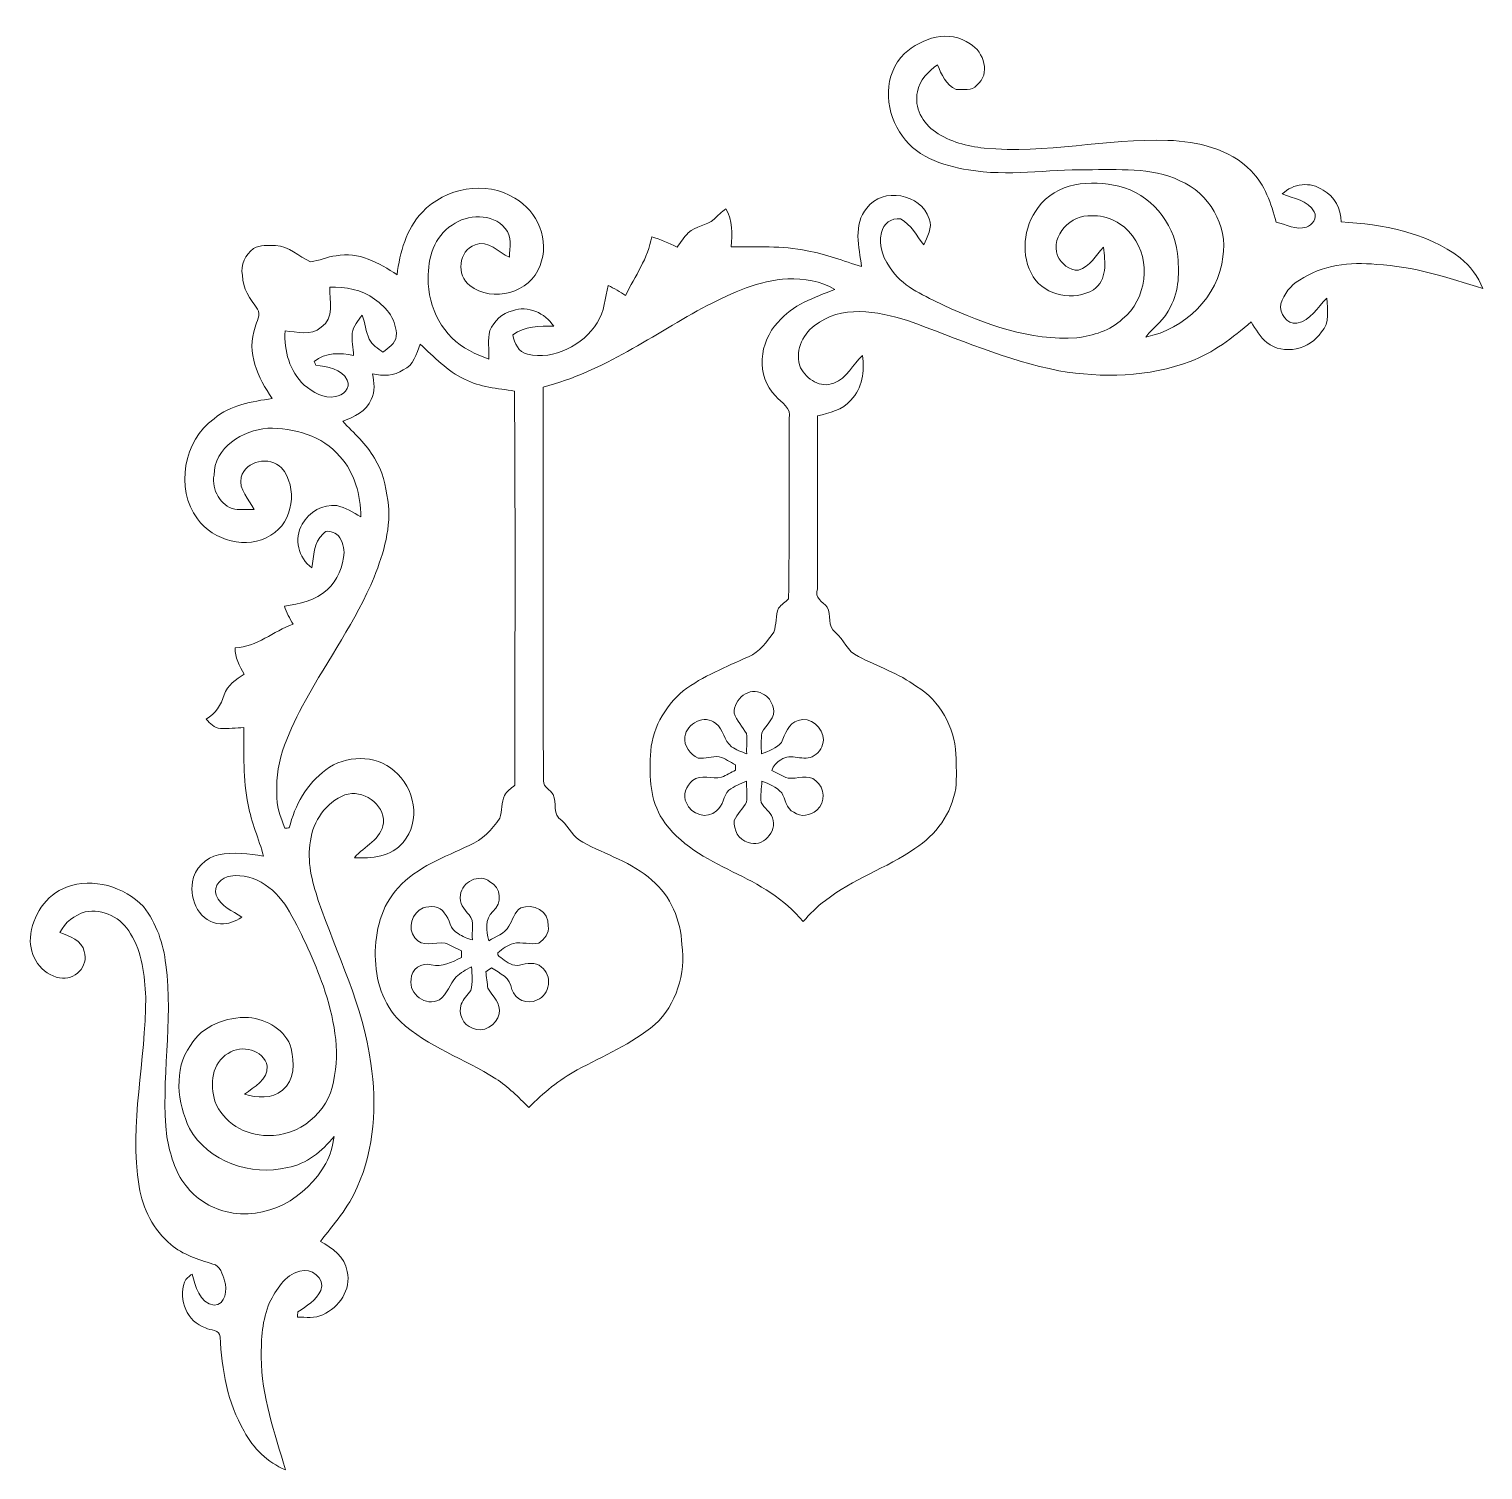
# Model space of a CAD drawing. Header units: centimetres. Extents: x -16.3 to 16.3, y -16.1 to 16.2.
import ezdxf

# ---------------------------------------------------------------- set-up
doc = ezdxf.new("R2010")
doc.units = ezdxf.units.CM
doc.header["$MEASUREMENT"] = 0
doc.layers.add('Layer 1', color=7, linetype='Continuous')

msp = doc.modelspace()

# ---------------------------------------------------------------- linework, layer by layer
at = {"layer": 'Layer 1', "color": 251, "lineweight": 9}
for points, knots in [([(3.31054, 15.66745), (3.69048, 16.02199), (4.32513, 16.21778), (4.78091, 15.88476), (4.78091, 15.88476), (5.09313, 15.71472), (5.24375, 15.20355), (4.93367, 14.96225), (4.93367, 14.96225), (4.82325, 14.82325), (4.62252, 14.87229), (4.47083, 14.86418), (4.47083, 14.86418), (4.23835, 14.96683), (4.13498, 15.19896), (4.0542, 15.42015), (4.0542, 15.42015), (3.84606, 15.27481), (3.64533, 15.07549), (3.60229, 14.81479), (3.60229, 14.81479), (3.5208, 14.46307), (3.71835, 14.105), (4.00904, 13.91556), (4.00904, 13.91556), (4.32442, 13.6859), (4.7146, 13.59841), (5.0956, 13.55114), (5.0956, 13.55114), (6.47178, 13.41849), (7.83386, 13.77021), (9.20934, 13.72435), (9.20934, 13.72435), (9.87643, 13.70001), (10.59364, 13.54161), (11.07306, 13.04137), (11.07306, 13.04137), (11.38245, 12.73163), (11.52532, 12.30759), (11.63186, 11.89379), (11.63186, 11.89379), (11.84988, 11.84228), (12.08412, 11.70752), (12.31096, 11.7816), (12.31096, 11.7816), (12.44361, 11.82993), (12.56143, 11.97845), (12.48735, 12.12627), (12.48735, 12.12627), (12.34518, 12.38803), (12.02309, 12.42048), (11.77192, 12.52385), (11.77192, 12.52385), (12.01039, 12.75774), (12.40727, 12.81242), (12.68491, 12.60675), (12.68491, 12.60675), (12.9509, 12.47093), (13.08284, 12.188), (13.09095, 11.90014), (13.09095, 11.90014), (14.02017, 11.8384), (14.99736, 11.6733), (15.75442, 11.09086), (15.75442, 11.09086), (15.98585, 10.91518), (16.1513, 10.67423), (16.26489, 10.4093), (16.26489, 10.4093), (15.48596, 10.64495), (14.70279, 10.90636), (13.88294, 10.94764), (13.88294, 10.94764), (13.29239, 11.00232), (12.66092, 10.93247), (12.15786, 10.59415), (12.15786, 10.59415), (11.95571, 10.4795), (11.81037, 10.27983), (11.73699, 10.06181), (11.73699, 10.06181), (11.70947, 9.85226), (11.86611, 9.59614), (12.1, 9.62931), (12.1, 9.62931), (12.4048, 9.6794), (12.55791, 9.99514), (12.7664, 10.18705), (12.7664, 10.18705), (12.78298, 9.93516), (12.84366, 9.63848), (12.64927, 9.43316), (12.64927, 9.43316), (12.40233, 9.04193), (11.79591, 8.89729), (11.42549, 9.1968), (11.42549, 9.1968), (11.27309, 9.32027), (11.17784, 9.49349), (11.07518, 9.65647), (11.07518, 9.65647), (10.65855, 9.30863), (10.22604, 8.96291), (9.71098, 8.77276), (9.71098, 8.77276), (8.77754, 8.4221), (7.74496, 8.39599), (6.77059, 8.56568), (6.77059, 8.56568), (5.59584, 8.79358), (4.50081, 9.29099), (3.37792, 9.68716), (3.37792, 9.68716), (2.70976, 9.90271), (1.88601, 10.04841), (1.29229, 9.57145), (1.29229, 9.57145), (1.01183, 9.36261), (0.8485, 8.97138), (0.98502, 8.63271), (0.98502, 8.63271), (1.11555, 8.37659), (1.4394, 8.16246), (1.72691, 8.2891), (1.72691, 8.2891), (2.02677, 8.39388), (2.1513, 8.70468), (2.36861, 8.90788), (2.36861, 8.90788), (2.42859, 8.55792), (2.36297, 8.16951), (2.11285, 7.90563), (2.11285, 7.90563), (1.9287, 7.68479), (1.6306, 7.61777), (1.36426, 7.55603), (1.36426, 7.55603), (1.36073, 6.26416), (1.35861, 4.97229), (1.36108, 3.68077), (1.36108, 3.68077), (1.28594, 3.47545), (1.47891, 3.39255), (1.58192, 3.26978), (1.58192, 3.26978), (1.6814, 3.09657), (1.57522, 2.83657), (1.76184, 2.70675), (1.76184, 2.70675), (1.95657, 2.54482), (2.03136, 2.2686), (2.2783, 2.16735), (2.2783, 2.16735), (2.71011, 1.93593), (3.18425, 1.78565), (3.58394, 1.4946), (3.58394, 1.4946), (4.10076, 1.17216), (4.43343, 0.58444), (4.46024, -0.02199), (4.46024, -0.02199), (4.474, -0.27846), (4.48141, -0.53704), (4.45954, -0.79387), (4.45954, -0.79387), (4.36464, -1.34491), (4.01892, -1.8402), (3.54655, -2.13548), (3.54655, -2.13548), (2.9112, -2.58386), (2.14707, -2.81317), (1.53959, -3.30494), (1.53959, -3.30494), (1.35015, -3.43476), (1.19669, -3.60692), (1.04111, -3.77378), (1.04111, -3.77378), (0.62589, -3.26684), (0.04698, -2.93523), (-0.53722, -2.65794), (-0.53722, -2.65794), (-1.11965, -2.36161), (-1.74513, -2.05011), (-2.10814, -1.48037), (-2.10814, -1.48037), (-2.38577, -1.06515), (-2.40341, -0.53846), (-2.3773, -0.05586), (-2.3773, -0.05586), (-2.3646, 0.50683), (-2.06862, 1.0367), (-1.64282, 1.39406), (-1.64282, 1.39406), (-1.2022, 1.73061), (-0.68115, 1.92817), (-0.18338, 2.15959), (-0.18338, 2.15959), (0.07309, 2.2619), (0.22866, 2.49684), (0.38389, 2.71133), (0.38389, 2.71133), (0.45056, 2.88208), (0.41493, 3.08034), (0.4929, 3.24826), (0.4929, 3.24826), (0.55534, 3.32799), (0.64106, 3.3862), (0.7162, 3.45393), (0.7162, 3.45393), (0.73631, 4.80048), (0.72467, 6.14739), (0.72679, 7.49429), (0.72679, 7.49429), (0.79734, 7.73736), (0.54334, 7.84249), (0.42516, 8.00265), (0.42516, 8.00265), (-0.01969, 8.43939), (0.05298, 9.21797), (0.47878, 9.64518), (0.47878, 9.64518), (0.79875, 10.04453), (1.29652, 10.2068), (1.75337, 10.38707), (1.75337, 10.38707), (1.43799, 10.58216), (1.06016, 10.62943), (0.6961, 10.62484), (0.6961, 10.62484), (0.05263, 10.59239), (-0.53827, 10.30805), (-1.10589, 10.0283), (-1.10589, 10.0283), (-2.3071, 9.37883), (-3.43423, 8.54275), (-4.7769, 8.19985), (-4.7769, 8.19985), (-4.77478, 5.25874), (-4.78078, 2.31728), (-4.77514, -0.62383), (-4.77514, -0.62383), (-4.77372, -0.76282), (-4.62485, -0.8235), (-4.55641, -0.92757), (-4.55641, -0.92757), (-4.47386, -1.11525), (-4.5744, -1.38159), (-4.36239, -1.51177), (-4.36239, -1.51177), (-4.19517, -1.66241), (-4.10627, -1.89277), (-3.8939, -1.99331), (-3.8939, -1.99331), (-3.37919, -2.28012), (-2.78935, -2.43922), (-2.34732, -2.84774), (-2.34732, -2.84774), (-1.91905, -3.19699), (-1.69927, -3.74732), (-1.67175, -4.29025), (-1.67175, -4.29025), (-1.58532, -4.9383), (-1.79381, -5.63257), (-2.281, -6.07989), (-2.281, -6.07989), (-2.79711, -6.51874), (-3.43035, -6.77592), (-4.01949, -7.09659), (-4.01949, -7.09659), (-4.42342, -7.31602), (-4.77655, -7.61377), (-5.1025, -7.9355), (-5.1025, -7.9355), (-5.33429, -7.70655), (-5.56536, -7.47336), (-5.83876, -7.29344), (-5.83876, -7.29344), (-6.53797, -6.84189), (-7.36135, -6.58612), (-7.97836, -6.01004), (-7.97836, -6.01004), (-8.37241, -5.62939), (-8.53504, -5.07165), (-8.53998, -4.53578), (-8.53998, -4.53578), (-8.54562, -3.99391), (-8.40522, -3.42206), (-8.02669, -3.01637), (-8.02669, -3.01637), (-7.603, -2.54611), (-6.99234, -2.32951), (-6.43425, -2.06775), (-6.43425, -2.06775), (-6.14603, -1.94886), (-5.9199, -1.71709), (-5.75233, -1.45921), (-5.75233, -1.45921), (-5.70082, -1.29199), (-5.71352, -1.1096), (-5.64755, -0.94627), (-5.64755, -0.94627), (-5.59499, -0.84996), (-5.49515, -0.79246), (-5.41578, -0.72049), (-5.41578, -0.72049), (-5.41472, 2.22274), (-5.39849, 5.16631), (-5.42389, 8.10919), (-5.42389, 8.10919), (-5.80172, 8.17057), (-6.19542, 8.19632), (-6.54149, 8.37518), (-6.54149, 8.37518), (-6.92884, 8.55863), (-7.22447, 8.87507), (-7.53597, 9.15976), (-7.53597, 9.15976), (-7.61217, 8.94386), (-7.6852, 8.68316), (-7.9145, 8.58332), (-7.9145, 8.58332), (-8.11559, 8.44503), (-8.371, 8.43939), (-8.59995, 8.49477), (-8.59995, 8.49477), (-8.5682, 8.30709), (-8.53292, 8.09896), (-8.63064, 7.92327), (-8.63064, 7.92327), (-8.73542, 7.65058), (-9.01552, 7.52957), (-9.26776, 7.43362), (-9.26776, 7.43362), (-9.02434, 7.16304), (-8.73612, 6.92703), (-8.55832, 6.60318), (-8.55832, 6.60318), (-8.37382, 6.32378), (-8.30785, 5.9897), (-8.26093, 5.66338), (-8.26093, 5.66338), (-8.16815, 5.07248), (-8.35477, 4.48651), (-8.5622, 3.94006), (-8.5622, 3.94006), (-8.97531, 2.96533), (-9.59196, 2.09926), (-10.10525, 1.17781), (-10.10525, 1.17781), (-10.45027, 0.5354), (-10.79035, -0.15181), (-10.74378, -0.90358), (-10.74378, -0.90358), (-10.76742, -1.17698), (-10.65488, -1.43063), (-10.56669, -1.68145), (-10.56669, -1.68145), (-10.54164, -1.68004), (-10.49119, -1.67722), (-10.46579, -1.67581), (-10.46579, -1.67581), (-10.34091, -1.17134), (-10.07492, -0.68168), (-9.64629, -0.37441), (-9.64629, -0.37441), (-9.20955, -0.03963), (-8.53434, -0.02693), (-8.11665, -0.39734), (-8.11665, -0.39734), (-7.6478, -0.766), (-7.51692, -1.53223), (-7.9138, -1.99966), (-7.9138, -1.99966), (-8.17484, -2.3154), (-8.62324, -2.3662), (-9.00775, -2.34327), (-9.00775, -2.34327), (-8.7901, -2.08292), (-8.39852, -1.93404), (-8.35548, -1.56116), (-8.35548, -1.56116), (-8.33114, -1.13465), (-8.82432, -0.80127), (-9.22014, -0.9378), (-9.22014, -0.9378), (-9.63888, -1.10678), (-9.94298, -1.51777), (-9.98813, -1.96721), (-9.98813, -1.96721), (-10.08056, -2.41841), (-9.95109, -2.87243), (-9.81704, -3.30106), (-9.81704, -3.30106), (-9.39969, -4.50862), (-8.80774, -5.67208), (-8.63946, -6.95196), (-8.63946, -6.95196), (-8.50117, -7.8787), (-8.55797, -8.85731), (-8.94426, -9.72091), (-8.94426, -9.72091), (-9.13582, -10.17705), (-9.46955, -10.55135), (-9.76976, -10.93764), (-9.76976, -10.93764), (-9.50271, -11.08263), (-9.21696, -11.28724), (-9.16897, -11.60792), (-9.16897, -11.60792), (-9.07197, -12.0189), (-9.35243, -12.41754), (-9.71649, -12.57982), (-9.71649, -12.57982), (-9.89112, -12.67048), (-10.09538, -12.6278), (-10.28447, -12.63697), (-10.28447, -12.63697), (-10.28163, -12.60663), (-10.276, -12.5463), (-10.27318, -12.51632), (-10.27318, -12.51632), (-10.07809, -12.38791), (-9.86889, -12.25491), (-9.76164, -12.0376), (-9.76164, -12.0376), (-9.64875, -11.75467), (-9.98002, -11.51866), (-10.23296, -11.60509), (-10.23296, -11.60509), (-10.56951, -11.68764), (-10.7593, -12.02067), (-10.90571, -12.30853), (-10.90571, -12.30853), (-11.07434, -12.69059), (-11.09515, -13.12169), (-11.09197, -13.53338), (-11.09197, -13.53338), (-11.09233, -14.40368), (-10.79035, -15.23165), (-10.55046, -16.05609), (-10.55046, -16.05609), (-10.94839, -15.88288), (-11.28, -15.57702), (-11.47333, -15.1872), (-11.47333, -15.1872), (-11.85503, -14.55114), (-11.97604, -13.8036), (-12.0159, -13.07371), (-12.0159, -13.07371), (-12.01802, -12.90967), (-12.22898, -12.93471), (-12.33904, -12.87333), (-12.33904, -12.87333), (-12.75144, -12.74139), (-12.95887, -12.2475), (-12.81071, -11.84922), (-12.81071, -11.84922), (-12.78107, -11.76843), (-12.70699, -11.72045), (-12.64279, -11.66965), (-12.64279, -11.66965), (-12.56729, -11.93388), (-12.47769, -12.31735), (-12.1496, -12.36674), (-12.1496, -12.36674), (-11.89137, -12.35616), (-11.84657, -12.01432), (-11.91606, -11.81852), (-11.91606, -11.81852), (-11.96369, -11.67424), (-12.00602, -11.47915), (-12.17818, -11.44387), (-12.17818, -11.44387), (-12.50802, -11.33734), (-12.84704, -11.2375), (-13.11762, -11.00925), (-13.11762, -11.00925), (-13.50497, -10.68187), (-13.74839, -10.20598), (-13.82741, -9.70856), (-13.82741, -9.70856), (-14.05531, -8.29463), (-13.67713, -6.8814), (-13.6796, -5.46606), (-13.6796, -5.46606), (-13.70888, -4.98099), (-13.75615, -4.46558), (-14.02215, -4.04471), (-14.02215, -4.04471), (-14.21124, -3.69052), (-14.63986, -3.4778), (-15.03638, -3.55788), (-15.03638, -3.55788), (-15.27274, -3.62879), (-15.49358, -3.78965), (-15.60047, -4.01614), (-15.60047, -4.01614), (-15.39375, -4.09692), (-15.10306, -4.195), (-15.05614, -4.44582), (-15.05614, -4.44582), (-14.9496, -4.77249), (-15.27662, -5.10834), (-15.60788, -5.03496), (-15.60788, -5.03496), (-16.02028, -4.96264), (-16.29262, -4.5379), (-16.26264, -4.13397), (-16.26264, -4.13397), (-16.22418, -3.64819), (-15.92009, -3.17371), (-15.45266, -3.0012), (-15.45266, -3.0012), (-14.86035, -2.78389), (-14.16114, -2.98709), (-13.73357, -3.43899), (-13.73357, -3.43899), (-13.43654, -3.808), (-13.28343, -4.2712), (-13.23016, -4.73722), (-13.23016, -4.73722), (-13.05271, -6.01886), (-13.35575, -7.31144), (-13.20688, -8.59449), (-13.20688, -8.59449), (-13.1342, -8.9769), (-13.03296, -9.3773), (-12.78249, -9.68634), (-12.78249, -9.68634), (-12.56729, -9.9802), (-12.2378, -10.18022), (-11.88714, -10.26736), (-11.88714, -10.26736), (-11.00695, -10.5009), (-10.06469, -9.96538), (-9.64982, -9.19068), (-9.64982, -9.19068), (-9.53552, -9.0083), (-9.49248, -8.79451), (-9.4639, -8.58461), (-9.4639, -8.58461), (-9.72672, -8.91834), (-10.07879, -9.20515), (-10.50601, -9.28382), (-10.50601, -9.28382), (-11.32163, -9.48455), (-12.28225, -9.15752), (-12.70029, -8.40469), (-12.70029, -8.40469), (-12.97052, -7.83496), (-13.0633, -7.08883), (-12.68089, -6.54626), (-12.68089, -6.54626), (-12.4163, -6.10423), (-11.87408, -5.90632), (-11.37878, -5.91973), (-11.37878, -5.91973), (-10.96921, -5.96241), (-10.53847, -6.19948), (-10.42029, -6.61823), (-10.42029, -6.61823), (-10.35044, -6.93396), (-10.34056, -7.32731), (-10.61678, -7.55309), (-10.61678, -7.55309), (-10.85702, -7.74923), (-11.18687, -7.72842), (-11.46486, -7.63564), (-11.46486, -7.63564), (-11.25108, -7.47795), (-10.94381, -7.32096), (-10.95792, -7.01157), (-10.95792, -7.01157), (-11.03518, -6.64045), (-11.54141, -6.52051), (-11.8314, -6.72688), (-11.8314, -6.72688), (-12.20605, -6.9329), (-12.24379, -7.42574), (-12.1309, -7.79686), (-12.1309, -7.79686), (-11.94958, -8.26782), (-11.45181, -8.5765), (-10.95122, -8.56274), (-10.95122, -8.56274), (-10.2513, -8.59625), (-9.5916, -8.04698), (-9.47659, -7.35941), (-9.47659, -7.35941), (-9.31539, -6.64292), (-9.47131, -5.90597), (-9.70132, -5.22334), (-9.70132, -5.22334), (-9.90982, -4.64761), (-10.16276, -4.0874), (-10.46015, -3.55224), (-10.46015, -3.55224), (-10.71768, -3.08798), (-11.21756, -2.66853), (-11.78201, -2.75496), (-11.78201, -2.75496), (-11.98309, -2.77401), (-12.17571, -2.96909), (-12.10127, -3.18429), (-12.10127, -3.18429), (-12.00637, -3.43511), (-11.73085, -3.52966), (-11.53048, -3.67747), (-11.53048, -3.67747), (-11.67265, -3.76778), (-11.83387, -3.83411), (-12.00637, -3.82776), (-12.00637, -3.82776), (-12.46075, -3.80659), (-12.70558, -3.28801), (-12.63397, -2.88513), (-12.63397, -2.88513), (-12.59022, -2.58739), (-12.33834, -2.3408), (-12.048, -2.27589), (-12.048, -2.27589), (-11.71427, -2.21309), (-11.37279, -2.25084), (-11.04153, -2.30905), (-11.04153, -2.30905), (-11.14524, -1.92134), (-11.31987, -1.55446), (-11.38407, -1.15652), (-11.38407, -1.15652), (-11.50614, -0.5882), (-11.47932, -0.00329), (-11.48144, 0.57385), (-11.48144, 0.57385), (-11.65712, 0.56186), (-11.83281, 0.54669), (-12.00884, 0.54916), (-12.00884, 0.54916), (-12.14078, 0.56468), (-12.24274, 0.66275), (-12.32352, 0.76047), (-12.32352, 0.76047), (-12.12067, 0.88289), (-11.99332, 1.08256), (-11.92277, 1.30587), (-11.92277, 1.30587), (-11.85468, 1.52283), (-11.65607, 1.65194), (-11.47439, 1.76695), (-11.47439, 1.76695), (-11.5848, 1.94581), (-11.68041, 2.1423), (-11.68041, 2.35679), (-11.68041, 2.35679), (-11.18934, 2.38078), (-10.82316, 2.72827), (-10.37866, 2.88772), (-10.37866, 2.88772), (-10.45274, 3.0179), (-10.53494, 3.1456), (-10.57445, 3.29165), (-10.57445, 3.29165), (-10.23684, 3.34245), (-9.87701, 3.41583), (-9.61877, 3.65678), (-9.61877, 3.65678), (-9.38453, 3.86844), (-9.25647, 4.18277), (-9.23706, 4.49463), (-9.23706, 4.49463), (-9.25153, 4.64068), (-9.28222, 4.81283), (-9.40958, 4.90561), (-9.40958, 4.90561), (-9.49848, 4.95077), (-9.641, 5.01991), (-9.70731, 4.90808), (-9.70731, 4.90808), (-9.9285, 4.72393), (-9.91052, 4.40678), (-9.96203, 4.15243), (-9.96203, 4.15243), (-10.26188, 4.36692), (-10.36772, 4.80683), (-10.1744, 5.12821), (-10.1744, 5.12821), (-10.03116, 5.40338), (-9.71367, 5.58083), (-9.40393, 5.54343), (-9.40393, 5.54343), (-9.20391, 5.50992), (-9.03703, 5.38574), (-8.86206, 5.29261), (-8.86206, 5.29261), (-8.86665, 5.77627), (-9.00035, 6.27898), (-9.3309, 6.64339), (-9.3309, 6.64339), (-9.72284, 7.10836), (-10.35996, 7.28792), (-10.9491, 7.27487), (-10.9491, 7.27487), (-11.51213, 7.23465), (-12.14995, 6.84695), (-12.15137, 6.22324), (-12.15137, 6.22324), (-12.21028, 5.90256), (-12.00884, 5.5392), (-11.6857, 5.46053), (-11.6857, 5.46053), (-11.54141, 5.45453), (-11.39713, 5.45383), (-11.25284, 5.45877), (-11.25284, 5.45877), (-11.36961, 5.69195), (-11.60103, 5.89304), (-11.54565, 6.18267), (-11.54565, 6.18267), (-11.4384, 6.55308), (-10.90959, 6.65962), (-10.64007, 6.39186), (-10.64007, 6.39186), (-10.26824, 5.94701), (-10.37054, 5.18219), (-10.87819, 4.87951), (-10.87819, 4.87951), (-11.41018, 4.54472), (-12.1616, 4.75674), (-12.5246, 5.24675), (-12.5246, 5.24675), (-13.02308, 5.93149), (-12.83575, 7.00005), (-12.14925, 7.49077), (-12.14925, 7.49077), (-11.78589, 7.80051), (-11.29941, 7.87212), (-10.84538, 7.94409), (-10.84538, 7.94409), (-11.17382, 8.39529), (-11.43064, 8.98161), (-11.22991, 9.54005), (-11.22991, 9.54005), (-11.20204, 9.67058), (-11.09162, 9.81628), (-11.18017, 9.94434), (-11.18017, 9.94434), (-11.33186, 10.17399), (-11.52201, 10.41106), (-11.51249, 10.70387), (-11.51249, 10.70387), (-11.5647, 10.93247), (-11.45216, 11.16953), (-11.26448, 11.29971), (-11.26448, 11.29971), (-11.1202, 11.39214), (-10.93605, 11.36638), (-10.77377, 11.37203), (-10.77377, 11.37203), (-10.47532, 11.3551), (-10.25272, 11.1212), (-9.99166, 11.0062), (-9.99166, 11.0062), (-9.79481, 11.02172), (-9.61525, 11.12508), (-9.41733, 11.14096), (-9.41733, 11.14096), (-8.9185, 11.24679), (-8.4539, 10.97304), (-8.05174, 10.71375), (-8.05174, 10.71375), (-7.98965, 11.21751), (-7.8443, 11.73116), (-7.49152, 12.11251), (-7.49152, 12.11251), (-6.97435, 12.65896), (-6.06454, 12.84205), (-5.41296, 12.42895), (-5.41296, 12.42895), (-4.89895, 12.14708), (-4.62591, 11.46939), (-4.85062, 10.91871), (-4.85062, 10.91871), (-5.06547, 10.31087), (-5.91567, 10.0798), (-6.42084, 10.47103), (-6.42084, 10.47103), (-6.7327, 10.69646), (-6.67625, 11.25702), (-6.30584, 11.38614), (-6.30584, 11.38614), (-5.99786, 11.50608), (-5.79255, 11.20904), (-5.53255, 11.11027), (-5.53255, 11.11027), (-5.53643, 11.32546), (-5.4687, 11.57593), (-5.63062, 11.75409), (-5.63062, 11.75409), (-5.92413, 12.10334), (-6.472, 12.07229), (-6.82019, 11.82746), (-6.82019, 11.82746), (-7.21459, 11.57593), (-7.36805, 11.07922), (-7.35429, 10.63225), (-7.35429, 10.63225), (-7.36205, 9.98455), (-7.02233, 9.31181), (-6.43107, 9.01618), (-6.43107, 9.01618), (-6.29279, 8.93998), (-6.14568, 8.88071), (-5.99716, 8.82638), (-5.99716, 8.82638), (-5.98234, 9.03876), (-6.02891, 9.25818), (-5.97423, 9.46562), (-5.97423, 9.46562), (-5.87968, 9.67517), (-5.69553, 9.85685), (-5.46623, 9.908), (-5.46623, 9.908), (-5.12297, 10.03359), (-4.73421, 9.86038), (-4.54441, 9.56016), (-4.54441, 9.56016), (-4.85874, 9.56828), (-5.1967, 9.56792), (-5.45988, 9.36649), (-5.45988, 9.36649), (-5.42954, 9.17951), (-5.32935, 8.98161), (-5.13144, 8.93504), (-5.13144, 8.93504), (-4.52995, 8.79816), (-3.89425, 9.13295), (-3.56864, 9.63742), (-3.56864, 9.63742), (-3.41024, 9.88824), (-3.39366, 10.19446), (-3.32557, 10.47633), (-3.32557, 10.47633), (-3.18975, 10.41071), (-3.06134, 10.33169), (-2.93293, 10.25266), (-2.93293, 10.25266), (-2.72479, 10.68623), (-2.42987, 11.08205), (-2.34908, 11.56711), (-2.34908, 11.56711), (-2.15223, 11.50961), (-1.96632, 11.42318), (-1.78111, 11.33534), (-1.78111, 11.33534), (-1.70174, 11.44505), (-1.62377, 11.55653), (-1.53275, 11.65707), (-1.53275, 11.65707), (-1.36554, 11.80206), (-1.12036, 11.81194), (-0.9542, 11.9594), (-0.9542, 11.9594), (-0.86812, 12.03878), (-0.78663, 12.1245), (-0.68891, 12.19047), (-0.68891, 12.19047), (-0.53475, 11.9333), (-0.53827, 11.62814), (-0.57179, 11.33993), (-0.57179, 11.33993), (-0.00487, 11.33146), (0.57121, 11.37062), (1.13001, 11.2535), (1.13001, 11.2535), (1.54947, 11.18329), (1.94422, 11.01925), (2.34956, 10.8979), (2.34956, 10.8979), (2.29383, 11.33463), (2.15483, 11.83664), (2.46704, 12.20882), (2.46704, 12.20882), (2.81736, 12.68718), (3.68837, 12.53302), (3.8637, 11.96822), (3.8637, 11.96822), (3.94625, 11.7682), (3.81819, 11.56464), (3.74587, 11.38191), (3.74587, 11.38191), (3.57583, 11.58193), (3.46753, 11.84228), (3.21917, 11.96364), (3.21917, 11.96364), (3.02409, 11.99715), (2.82724, 11.85463), (2.80007, 11.6606), (2.80007, 11.6606), (2.70941, 11.34945), (2.85757, 11.03865), (3.03996, 10.79524), (3.03996, 10.79524), (3.3243, 10.41812), (3.77621, 10.2382), (4.18437, 10.03218), (4.18437, 10.03218), (5.11888, 9.60179), (6.12606, 9.23525), (7.17169, 9.30122), (7.17169, 9.30122), (7.53964, 9.35026), (7.91958, 9.46456), (8.19581, 9.72526), (8.19581, 9.72526), (8.73379, 10.15883), (8.84598, 11.03865), (8.41453, 11.58299), (8.41453, 11.58299), (8.21027, 11.87756), (7.85644, 12.04724), (7.49978, 12.03772), (7.49978, 12.03772), (7.04328, 12.06206), (6.58326, 11.60557), (6.7346, 11.13673), (6.7346, 11.13673), (6.8235, 10.96704), (7.0006, 10.79876), (7.20662, 10.82064), (7.20662, 10.82064), (7.46556, 10.89966), (7.59679, 11.14449), (7.76683, 11.33111), (7.76683, 11.33111), (7.80775, 11.00549), (7.85749, 10.58921), (7.54211, 10.38002), (7.54211, 10.38002), (7.10961, 10.11755), (6.47672, 10.23679), (6.19485, 10.66647), (6.19485, 10.66647), (5.9084, 11.13884), (5.96484, 11.78584), (6.30386, 12.21799), (6.30386, 12.21799), (6.69439, 12.78208), (7.49696, 12.85228), (8.11254, 12.69671), (8.11254, 12.69671), (8.81317, 12.5369), (9.33563, 11.89202), (9.42771, 11.19211), (9.42771, 11.19211), (9.46369, 10.78853), (9.47145, 10.35956), (9.26508, 9.99514), (9.26508, 9.99514), (9.14972, 9.71891), (8.89501, 9.54852), (8.7151, 9.32027), (8.7151, 9.32027), (9.58187, 9.48749), (10.33858, 10.22621), (10.44264, 11.1145), (10.44264, 11.1145), (10.5573, 11.81547), (10.12831, 12.5496), (9.4778, 12.82124), (9.4778, 12.82124), (8.8294, 13.12921), (8.08997, 13.06183), (7.39394, 13.06854), (7.39394, 13.06854), (6.51129, 13.07453), (5.62406, 12.91155), (4.74599, 13.06466), (4.74599, 13.06466), (4.16215, 13.15144), (3.51409, 13.37792), (3.20153, 13.91661), (3.20153, 13.91661), (2.86004, 14.44225), (2.83994, 15.20884), (3.31054, 15.66745), (3.31054, 15.66745), (3.31054, 15.66745), (3.31054, 15.66745), (3.31054, 15.66745)], [0, 0, 0, 0, 0.00403226, 0.00403226, 0.00403226, 0.00403226, 0.00806452, 0.00806452, 0.00806452, 0.00806452, 0.01209677, 0.01209677, 0.01209677, 0.01209677, 0.01612903, 0.01612903, 0.01612903, 0.01612903, 0.02016129, 0.02016129, 0.02016129, 0.02016129, 0.02419355, 0.02419355, 0.02419355, 0.02419355, 0.02822581, 0.02822581, 0.02822581, 0.02822581, 0.03225806, 0.03225806, 0.03225806, 0.03225806, 0.03629032, 0.03629032, 0.03629032, 0.03629032, 0.04032258, 0.04032258, 0.04032258, 0.04032258, 0.04435484, 0.04435484, 0.04435484, 0.04435484, 0.0483871, 0.0483871, 0.0483871, 0.0483871, 0.05241935, 0.05241935, 0.05241935, 0.05241935, 0.05645161, 0.05645161, 0.05645161, 0.05645161, 0.06048387, 0.06048387, 0.06048387, 0.06048387, 0.06451613, 0.06451613, 0.06451613, 0.06451613, 0.06854839, 0.06854839, 0.06854839, 0.06854839, 0.07258065, 0.07258065, 0.07258065, 0.07258065, 0.0766129, 0.0766129, 0.0766129, 0.0766129, 0.08064516, 0.08064516, 0.08064516, 0.08064516, 0.08467742, 0.08467742, 0.08467742, 0.08467742, 0.08870968, 0.08870968, 0.08870968, 0.08870968, 0.09274194, 0.09274194, 0.09274194, 0.09274194, 0.09677419, 0.09677419, 0.09677419, 0.09677419, 0.10080645, 0.10080645, 0.10080645, 0.10080645, 0.10483871, 0.10483871, 0.10483871, 0.10483871, 0.10887097, 0.10887097, 0.10887097, 0.10887097, 0.11290323, 0.11290323, 0.11290323, 0.11290323, 0.11693548, 0.11693548, 0.11693548, 0.11693548, 0.12096774, 0.12096774, 0.12096774, 0.12096774, 0.125, 0.125, 0.125, 0.125, 0.12903226, 0.12903226, 0.12903226, 0.12903226, 0.13306452, 0.13306452, 0.13306452, 0.13306452, 0.13709677, 0.13709677, 0.13709677, 0.13709677, 0.14112903, 0.14112903, 0.14112903, 0.14112903, 0.14516129, 0.14516129, 0.14516129, 0.14516129, 0.14919355, 0.14919355, 0.14919355, 0.14919355, 0.15322581, 0.15322581, 0.15322581, 0.15322581, 0.15725806, 0.15725806, 0.15725806, 0.15725806, 0.16129032, 0.16129032, 0.16129032, 0.16129032, 0.16532258, 0.16532258, 0.16532258, 0.16532258, 0.16935484, 0.16935484, 0.16935484, 0.16935484, 0.1733871, 0.1733871, 0.1733871, 0.1733871, 0.17741935, 0.17741935, 0.17741935, 0.17741935, 0.18145161, 0.18145161, 0.18145161, 0.18145161, 0.18548387, 0.18548387, 0.18548387, 0.18548387, 0.18951613, 0.18951613, 0.18951613, 0.18951613, 0.19354839, 0.19354839, 0.19354839, 0.19354839, 0.19758065, 0.19758065, 0.19758065, 0.19758065, 0.2016129, 0.2016129, 0.2016129, 0.2016129, 0.20564516, 0.20564516, 0.20564516, 0.20564516, 0.20967742, 0.20967742, 0.20967742, 0.20967742, 0.21370968, 0.21370968, 0.21370968, 0.21370968, 0.21774194, 0.21774194, 0.21774194, 0.21774194, 0.22177419, 0.22177419, 0.22177419, 0.22177419, 0.22580645, 0.22580645, 0.22580645, 0.22580645, 0.22983871, 0.22983871, 0.22983871, 0.22983871, 0.23387097, 0.23387097, 0.23387097, 0.23387097, 0.23790323, 0.23790323, 0.23790323, 0.23790323, 0.24193548, 0.24193548, 0.24193548, 0.24193548, 0.24596774, 0.24596774, 0.24596774, 0.24596774, 0.25, 0.25, 0.25, 0.25, 0.25403226, 0.25403226, 0.25403226, 0.25403226, 0.25806452, 0.25806452, 0.25806452, 0.25806452, 0.26209677, 0.26209677, 0.26209677, 0.26209677, 0.26612903, 0.26612903, 0.26612903, 0.26612903, 0.27016129, 0.27016129, 0.27016129, 0.27016129, 0.27419355, 0.27419355, 0.27419355, 0.27419355, 0.27822581, 0.27822581, 0.27822581, 0.27822581, 0.28225806, 0.28225806, 0.28225806, 0.28225806, 0.28629032, 0.28629032, 0.28629032, 0.28629032, 0.29032258, 0.29032258, 0.29032258, 0.29032258, 0.29435484, 0.29435484, 0.29435484, 0.29435484, 0.2983871, 0.2983871, 0.2983871, 0.2983871, 0.30241935, 0.30241935, 0.30241935, 0.30241935, 0.30645161, 0.30645161, 0.30645161, 0.30645161, 0.31048387, 0.31048387, 0.31048387, 0.31048387, 0.31451613, 0.31451613, 0.31451613, 0.31451613, 0.31854839, 0.31854839, 0.31854839, 0.31854839, 0.32258065, 0.32258065, 0.32258065, 0.32258065, 0.3266129, 0.3266129, 0.3266129, 0.3266129, 0.33064516, 0.33064516, 0.33064516, 0.33064516, 0.33467742, 0.33467742, 0.33467742, 0.33467742, 0.33870968, 0.33870968, 0.33870968, 0.33870968, 0.34274194, 0.34274194, 0.34274194, 0.34274194, 0.34677419, 0.34677419, 0.34677419, 0.34677419, 0.35080645, 0.35080645, 0.35080645, 0.35080645, 0.35483871, 0.35483871, 0.35483871, 0.35483871, 0.35887097, 0.35887097, 0.35887097, 0.35887097, 0.36290323, 0.36290323, 0.36290323, 0.36290323, 0.36693548, 0.36693548, 0.36693548, 0.36693548, 0.37096774, 0.37096774, 0.37096774, 0.37096774, 0.375, 0.375, 0.375, 0.375, 0.37903226, 0.37903226, 0.37903226, 0.37903226, 0.38306452, 0.38306452, 0.38306452, 0.38306452, 0.38709677, 0.38709677, 0.38709677, 0.38709677, 0.39112903, 0.39112903, 0.39112903, 0.39112903, 0.39516129, 0.39516129, 0.39516129, 0.39516129, 0.39919355, 0.39919355, 0.39919355, 0.39919355, 0.40322581, 0.40322581, 0.40322581, 0.40322581, 0.40725806, 0.40725806, 0.40725806, 0.40725806, 0.41129032, 0.41129032, 0.41129032, 0.41129032, 0.41532258, 0.41532258, 0.41532258, 0.41532258, 0.41935484, 0.41935484, 0.41935484, 0.41935484, 0.4233871, 0.4233871, 0.4233871, 0.4233871, 0.42741935, 0.42741935, 0.42741935, 0.42741935, 0.43145161, 0.43145161, 0.43145161, 0.43145161, 0.43548387, 0.43548387, 0.43548387, 0.43548387, 0.43951613, 0.43951613, 0.43951613, 0.43951613, 0.44354839, 0.44354839, 0.44354839, 0.44354839, 0.44758065, 0.44758065, 0.44758065, 0.44758065, 0.4516129, 0.4516129, 0.4516129, 0.4516129, 0.45564516, 0.45564516, 0.45564516, 0.45564516, 0.45967742, 0.45967742, 0.45967742, 0.45967742, 0.46370968, 0.46370968, 0.46370968, 0.46370968, 0.46774194, 0.46774194, 0.46774194, 0.46774194, 0.47177419, 0.47177419, 0.47177419, 0.47177419, 0.47580645, 0.47580645, 0.47580645, 0.47580645, 0.47983871, 0.47983871, 0.47983871, 0.47983871, 0.48387097, 0.48387097, 0.48387097, 0.48387097, 0.48790323, 0.48790323, 0.48790323, 0.48790323, 0.49193548, 0.49193548, 0.49193548, 0.49193548, 0.49596774, 0.49596774, 0.49596774, 0.49596774, 0.5, 0.5, 0.5, 0.5, 0.50403226, 0.50403226, 0.50403226, 0.50403226, 0.50806452, 0.50806452, 0.50806452, 0.50806452, 0.51209677, 0.51209677, 0.51209677, 0.51209677, 0.51612903, 0.51612903, 0.51612903, 0.51612903, 0.52016129, 0.52016129, 0.52016129, 0.52016129, 0.52419355, 0.52419355, 0.52419355, 0.52419355, 0.52822581, 0.52822581, 0.52822581, 0.52822581, 0.53225806, 0.53225806, 0.53225806, 0.53225806, 0.53629032, 0.53629032, 0.53629032, 0.53629032, 0.54032258, 0.54032258, 0.54032258, 0.54032258, 0.54435484, 0.54435484, 0.54435484, 0.54435484, 0.5483871, 0.5483871, 0.5483871, 0.5483871, 0.55241935, 0.55241935, 0.55241935, 0.55241935, 0.55645161, 0.55645161, 0.55645161, 0.55645161, 0.56048387, 0.56048387, 0.56048387, 0.56048387, 0.56451613, 0.56451613, 0.56451613, 0.56451613, 0.56854839, 0.56854839, 0.56854839, 0.56854839, 0.57258065, 0.57258065, 0.57258065, 0.57258065, 0.5766129, 0.5766129, 0.5766129, 0.5766129, 0.58064516, 0.58064516, 0.58064516, 0.58064516, 0.58467742, 0.58467742, 0.58467742, 0.58467742, 0.58870968, 0.58870968, 0.58870968, 0.58870968, 0.59274194, 0.59274194, 0.59274194, 0.59274194, 0.59677419, 0.59677419, 0.59677419, 0.59677419, 0.60080645, 0.60080645, 0.60080645, 0.60080645, 0.60483871, 0.60483871, 0.60483871, 0.60483871, 0.60887097, 0.60887097, 0.60887097, 0.60887097, 0.61290323, 0.61290323, 0.61290323, 0.61290323, 0.61693548, 0.61693548, 0.61693548, 0.61693548, 0.62096774, 0.62096774, 0.62096774, 0.62096774, 0.625, 0.625, 0.625, 0.625, 0.62903226, 0.62903226, 0.62903226, 0.62903226, 0.63306452, 0.63306452, 0.63306452, 0.63306452, 0.63709677, 0.63709677, 0.63709677, 0.63709677, 0.64112903, 0.64112903, 0.64112903, 0.64112903, 0.64516129, 0.64516129, 0.64516129, 0.64516129, 0.64919355, 0.64919355, 0.64919355, 0.64919355, 0.65322581, 0.65322581, 0.65322581, 0.65322581, 0.65725806, 0.65725806, 0.65725806, 0.65725806, 0.66129032, 0.66129032, 0.66129032, 0.66129032, 0.66532258, 0.66532258, 0.66532258, 0.66532258, 0.66935484, 0.66935484, 0.66935484, 0.66935484, 0.6733871, 0.6733871, 0.6733871, 0.6733871, 0.67741935, 0.67741935, 0.67741935, 0.67741935, 0.68145161, 0.68145161, 0.68145161, 0.68145161, 0.68548387, 0.68548387, 0.68548387, 0.68548387, 0.68951613, 0.68951613, 0.68951613, 0.68951613, 0.69354839, 0.69354839, 0.69354839, 0.69354839, 0.69758065, 0.69758065, 0.69758065, 0.69758065, 0.7016129, 0.7016129, 0.7016129, 0.7016129, 0.70564516, 0.70564516, 0.70564516, 0.70564516, 0.70967742, 0.70967742, 0.70967742, 0.70967742, 0.71370968, 0.71370968, 0.71370968, 0.71370968, 0.71774194, 0.71774194, 0.71774194, 0.71774194, 0.72177419, 0.72177419, 0.72177419, 0.72177419, 0.72580645, 0.72580645, 0.72580645, 0.72580645, 0.72983871, 0.72983871, 0.72983871, 0.72983871, 0.73387097, 0.73387097, 0.73387097, 0.73387097, 0.73790323, 0.73790323, 0.73790323, 0.73790323, 0.74193548, 0.74193548, 0.74193548, 0.74193548, 0.74596774, 0.74596774, 0.74596774, 0.74596774, 0.75, 0.75, 0.75, 0.75, 0.75403226, 0.75403226, 0.75403226, 0.75403226, 0.75806452, 0.75806452, 0.75806452, 0.75806452, 0.76209677, 0.76209677, 0.76209677, 0.76209677, 0.76612903, 0.76612903, 0.76612903, 0.76612903, 0.77016129, 0.77016129, 0.77016129, 0.77016129, 0.77419355, 0.77419355, 0.77419355, 0.77419355, 0.77822581, 0.77822581, 0.77822581, 0.77822581, 0.78225806, 0.78225806, 0.78225806, 0.78225806, 0.78629032, 0.78629032, 0.78629032, 0.78629032, 0.79032258, 0.79032258, 0.79032258, 0.79032258, 0.79435484, 0.79435484, 0.79435484, 0.79435484, 0.7983871, 0.7983871, 0.7983871, 0.7983871, 0.80241935, 0.80241935, 0.80241935, 0.80241935, 0.80645161, 0.80645161, 0.80645161, 0.80645161, 0.81048387, 0.81048387, 0.81048387, 0.81048387, 0.81451613, 0.81451613, 0.81451613, 0.81451613, 0.81854839, 0.81854839, 0.81854839, 0.81854839, 0.82258065, 0.82258065, 0.82258065, 0.82258065, 0.8266129, 0.8266129, 0.8266129, 0.8266129, 0.83064516, 0.83064516, 0.83064516, 0.83064516, 0.83467742, 0.83467742, 0.83467742, 0.83467742, 0.83870968, 0.83870968, 0.83870968, 0.83870968, 0.84274194, 0.84274194, 0.84274194, 0.84274194, 0.84677419, 0.84677419, 0.84677419, 0.84677419, 0.85080645, 0.85080645, 0.85080645, 0.85080645, 0.85483871, 0.85483871, 0.85483871, 0.85483871, 0.85887097, 0.85887097, 0.85887097, 0.85887097, 0.86290323, 0.86290323, 0.86290323, 0.86290323, 0.86693548, 0.86693548, 0.86693548, 0.86693548, 0.87096774, 0.87096774, 0.87096774, 0.87096774, 0.875, 0.875, 0.875, 0.875, 0.87903226, 0.87903226, 0.87903226, 0.87903226, 0.88306452, 0.88306452, 0.88306452, 0.88306452, 0.88709677, 0.88709677, 0.88709677, 0.88709677, 0.89112903, 0.89112903, 0.89112903, 0.89112903, 0.89516129, 0.89516129, 0.89516129, 0.89516129, 0.89919355, 0.89919355, 0.89919355, 0.89919355, 0.90322581, 0.90322581, 0.90322581, 0.90322581, 0.90725806, 0.90725806, 0.90725806, 0.90725806, 0.91129032, 0.91129032, 0.91129032, 0.91129032, 0.91532258, 0.91532258, 0.91532258, 0.91532258, 0.91935484, 0.91935484, 0.91935484, 0.91935484, 0.9233871, 0.9233871, 0.9233871, 0.9233871, 0.92741935, 0.92741935, 0.92741935, 0.92741935, 0.93145161, 0.93145161, 0.93145161, 0.93145161, 0.93548387, 0.93548387, 0.93548387, 0.93548387, 0.93951613, 0.93951613, 0.93951613, 0.93951613, 0.94354839, 0.94354839, 0.94354839, 0.94354839, 0.94758065, 0.94758065, 0.94758065, 0.94758065, 0.9516129, 0.9516129, 0.9516129, 0.9516129, 0.95564516, 0.95564516, 0.95564516, 0.95564516, 0.95967742, 0.95967742, 0.95967742, 0.95967742, 0.96370968, 0.96370968, 0.96370968, 0.96370968, 0.96774194, 0.96774194, 0.96774194, 0.96774194, 0.97177419, 0.97177419, 0.97177419, 0.97177419, 0.97580645, 0.97580645, 0.97580645, 0.97580645, 0.97983871, 0.97983871, 0.97983871, 0.97983871, 0.98387097, 0.98387097, 0.98387097, 0.98387097, 0.98790323, 0.98790323, 0.98790323, 0.98790323, 0.99193548, 0.99193548, 0.99193548, 0.99193548, 1, 1, 1, 1]), ([(-9.55915, 10.43752), (-9.56127, 10.13625), (-9.44344, 9.73055), (-9.75389, 9.54146), (-9.75389, 9.54146), (-9.97472, 9.33086), (-10.29329, 9.44163), (-10.56034, 9.45539), (-10.56034, 9.45539), (-10.5875, 9.01336), (-10.4598, 8.55369), (-10.12889, 8.2443), (-10.12889, 8.2443), (-9.93663, 8.09014), (-9.69462, 7.92433), (-9.43286, 7.98889), (-9.43286, 7.98889), (-9.26282, 8.00265), (-9.0822, 8.17339), (-9.16827, 8.35684), (-9.16827, 8.35684), (-9.2921, 8.61401), (-9.61983, 8.6507), (-9.86994, 8.68809), (-9.86994, 8.68809), (-9.87983, 8.70926), (-9.89922, 8.75159), (-9.90876, 8.77276), (-9.90876, 8.77276), (-9.65194, 8.97314), (-9.32562, 8.97526), (-9.02469, 8.90541), (-9.02469, 8.90541), (-9.03881, 9.07262), (-9.06631, 9.2409), (-9.05467, 9.40917), (-9.05467, 9.40917), (-9.03246, 9.5651), (-8.92662, 9.68928), (-8.83207, 9.80852), (-8.83207, 9.80852), (-8.7654, 9.63354), (-8.75553, 9.44092), (-8.67368, 9.27159), (-8.67368, 9.27159), (-8.60948, 9.14141), (-8.48035, 9.06521), (-8.36888, 8.98055), (-8.36888, 8.98055), (-8.24752, 9.07686), (-8.08984, 9.16893), (-8.06832, 9.33862), (-8.06832, 9.33862), (-8.05209, 9.68681), (-8.27891, 9.98385), (-8.55655, 10.16623), (-8.55655, 10.16623), (-8.83525, 10.39695), (-9.21167, 10.4347), (-9.55915, 10.43752), (-9.55915, 10.43752), (-9.55915, 10.43752), (-9.55915, 10.43752), (-9.55915, 10.43752)], [0, 0, 0, 0, 0.05882353, 0.05882353, 0.05882353, 0.05882353, 0.11764706, 0.11764706, 0.11764706, 0.11764706, 0.17647059, 0.17647059, 0.17647059, 0.17647059, 0.23529412, 0.23529412, 0.23529412, 0.23529412, 0.29411765, 0.29411765, 0.29411765, 0.29411765, 0.35294118, 0.35294118, 0.35294118, 0.35294118, 0.41176471, 0.41176471, 0.41176471, 0.41176471, 0.47058824, 0.47058824, 0.47058824, 0.47058824, 0.52941176, 0.52941176, 0.52941176, 0.52941176, 0.58823529, 0.58823529, 0.58823529, 0.58823529, 0.64705882, 0.64705882, 0.64705882, 0.64705882, 0.70588235, 0.70588235, 0.70588235, 0.70588235, 0.76470588, 0.76470588, 0.76470588, 0.76470588, 0.82352941, 0.82352941, 0.82352941, 0.82352941, 0.88235294, 0.88235294, 0.88235294, 0.88235294, 1, 1, 1, 1]), ([(-0.50547, 0.89735), (-0.4522, 0.72449), (-0.3132, 0.59396), (-0.22748, 0.43733), (-0.22748, 0.43733), (-0.20525, 0.28881), (-0.23136, 0.13676), (-0.22219, -0.01352), (-0.22219, -0.01352), (-0.33895, 0.0274), (-0.4596, 0.06691), (-0.55909, 0.14311), (-0.55909, 0.14311), (-0.73759, 0.27399), (-0.73689, 0.5354), (-0.9168, 0.66452), (-0.9168, 0.66452), (-1.15352, 0.87795), (-1.57156, 0.6617), (-1.60543, 0.36748), (-1.60543, 0.36748), (-1.63471, 0.15899), (-1.4883, -0.0301), (-1.30909, -0.11265), (-1.30909, -0.11265), (-1.15175, -0.12923), (-0.99618, -0.06362), (-0.83814, -0.0802), (-0.83814, -0.0802), (-0.70725, -0.11865), (-0.59331, -0.2012), (-0.4716, -0.26294), (-0.4716, -0.26294), (-0.4716, -0.29257), (-0.47125, -0.35113), (-0.47125, -0.38076), (-0.47125, -0.38076), (-0.57461, -0.4358), (-0.67727, -0.49401), (-0.78416, -0.54163), (-0.78416, -0.54163), (-0.99689, -0.58044), (-1.24595, -0.47742), (-1.43504, -0.61183), (-1.43504, -0.61183), (-1.5698, -0.73213), (-1.66822, -0.9445), (-1.56839, -1.11666), (-1.56839, -1.11666), (-1.47949, -1.37595), (-1.09743, -1.49554), (-0.89846, -1.29022), (-0.89846, -1.29022), (-0.73795, -1.17945), (-0.75382, -0.9565), (-0.62082, -0.82773), (-0.62082, -0.82773), (-0.50194, -0.74095), (-0.3633, -0.6838), (-0.22607, -0.63159), (-0.22607, -0.63159), (-0.22642, -0.78681), (-0.20772, -0.94486), (-0.22571, -1.09937), (-0.22571, -1.09937), (-0.3132, -1.24013), (-0.43103, -1.36149), (-0.50511, -1.51106), (-0.50511, -1.51106), (-0.51464, -1.71426), (-0.40528, -1.94921), (-0.19255, -2.00072), (-0.19255, -2.00072), (0.12318, -2.13266), (0.4742, -1.76224), (0.35672, -1.44933), (0.35672, -1.44933), (0.30381, -1.31386), (0.17187, -1.23237), (0.10413, -1.10643), (0.10413, -1.10643), (0.07909, -0.94768), (0.1126, -0.78575), (0.11754, -0.62665), (0.11754, -0.62665), (0.27558, -0.69086), (0.44245, -0.75929), (0.56133, -0.88629), (0.56133, -0.88629), (0.64565, -1.0334), (0.65941, -1.24331), (0.83227, -1.32656), (0.83227, -1.32656), (0.98326, -1.44298), (1.21327, -1.4017), (1.34627, -1.27611), (1.34627, -1.27611), (1.55017, -1.10643), (1.53535, -0.77411), (1.32475, -0.62101), (1.32475, -0.62101), (1.14942, -0.45591), (0.91235, -0.59172), (0.70597, -0.55821), (0.70597, -0.55821), (0.57545, -0.52187), (0.45973, -0.44567), (0.33732, -0.3917), (0.33732, -0.3917), (0.37754, -0.28657), (0.44598, -0.2072), (0.54264, -0.15287), (0.54264, -0.15287), (0.76136, 0.03234), (1.06369, -0.21637), (1.29088, -0.05656), (1.29088, -0.05656), (1.41717, 0.01258), (1.48067, 0.15863), (1.49514, 0.29622), (1.49514, 0.29622), (1.48773, 0.56574), (1.20233, 0.83138), (0.92681, 0.73155), (0.92681, 0.73155), (0.71056, 0.6691), (0.63789, 0.42357), (0.55922, 0.24048), (0.55922, 0.24048), (0.44774, 0.10572), (0.26818, 0.04786), (0.11048, -0.0167), (0.11048, -0.0167), (0.10025, 0.13923), (0.10061, 0.29692), (0.11683, 0.45179), (0.11683, 0.45179), (0.20609, 0.64511), (0.44245, 0.78693), (0.37225, 1.03035), (0.37225, 1.03035), (0.33026, 1.15241), (0.26183, 1.28258), (0.13059, 1.32492), (0.13059, 1.32492), (-0.15445, 1.51224), (-0.51675, 1.19898), (-0.50547, 0.89735), (-0.50547, 0.89735), (-0.50547, 0.89735), (-0.50547, 0.89735), (-0.50547, 0.89735)], [0, 0, 0, 0, 0.02564103, 0.02564103, 0.02564103, 0.02564103, 0.05128205, 0.05128205, 0.05128205, 0.05128205, 0.07692308, 0.07692308, 0.07692308, 0.07692308, 0.1025641, 0.1025641, 0.1025641, 0.1025641, 0.12820513, 0.12820513, 0.12820513, 0.12820513, 0.15384615, 0.15384615, 0.15384615, 0.15384615, 0.17948718, 0.17948718, 0.17948718, 0.17948718, 0.20512821, 0.20512821, 0.20512821, 0.20512821, 0.23076923, 0.23076923, 0.23076923, 0.23076923, 0.25641026, 0.25641026, 0.25641026, 0.25641026, 0.28205128, 0.28205128, 0.28205128, 0.28205128, 0.30769231, 0.30769231, 0.30769231, 0.30769231, 0.33333333, 0.33333333, 0.33333333, 0.33333333, 0.35897436, 0.35897436, 0.35897436, 0.35897436, 0.38461538, 0.38461538, 0.38461538, 0.38461538, 0.41025641, 0.41025641, 0.41025641, 0.41025641, 0.43589744, 0.43589744, 0.43589744, 0.43589744, 0.46153846, 0.46153846, 0.46153846, 0.46153846, 0.48717949, 0.48717949, 0.48717949, 0.48717949, 0.51282051, 0.51282051, 0.51282051, 0.51282051, 0.53846154, 0.53846154, 0.53846154, 0.53846154, 0.56410256, 0.56410256, 0.56410256, 0.56410256, 0.58974359, 0.58974359, 0.58974359, 0.58974359, 0.61538462, 0.61538462, 0.61538462, 0.61538462, 0.64102564, 0.64102564, 0.64102564, 0.64102564, 0.66666667, 0.66666667, 0.66666667, 0.66666667, 0.69230769, 0.69230769, 0.69230769, 0.69230769, 0.71794872, 0.71794872, 0.71794872, 0.71794872, 0.74358974, 0.74358974, 0.74358974, 0.74358974, 0.76923077, 0.76923077, 0.76923077, 0.76923077, 0.79487179, 0.79487179, 0.79487179, 0.79487179, 0.82051282, 0.82051282, 0.82051282, 0.82051282, 0.84615385, 0.84615385, 0.84615385, 0.84615385, 0.87179487, 0.87179487, 0.87179487, 0.87179487, 0.8974359, 0.8974359, 0.8974359, 0.8974359, 0.92307692, 0.92307692, 0.92307692, 0.92307692, 0.94871795, 0.94871795, 0.94871795, 0.94871795, 1, 1, 1, 1]), ([(-6.62828, -3.17582), (-6.67872, -3.35891), (-6.54432, -3.49861), (-6.43954, -3.62526), (-6.43954, -3.62526), (-6.29949, -3.77449), (-6.39403, -4.00414), (-6.36017, -4.18406), (-6.36017, -4.18406), (-6.47447, -4.15443), (-6.58524, -4.10998), (-6.6826, -4.04295), (-6.6826, -4.04295), (-6.87452, -3.95864), (-6.8604, -3.71663), (-6.99481, -3.57905), (-6.99481, -3.57905), (-7.09465, -3.41747), (-7.30984, -3.41536), (-7.46965, -3.46757), (-7.46965, -3.46757), (-7.7113, -3.57552), (-7.8316, -3.92124), (-7.65662, -4.13679), (-7.65662, -4.13679), (-7.48941, -4.36433), (-7.21107, -4.22957), (-6.97823, -4.25497), (-6.97823, -4.25497), (-6.85053, -4.29801), (-6.73305, -4.37033), (-6.61099, -4.42854), (-6.61099, -4.42854), (-6.61099, -4.47757), (-6.61064, -4.52696), (-6.61029, -4.57635), (-6.61029, -4.57635), (-6.82054, -4.68712), (-7.03997, -4.80107), (-7.2855, -4.73969), (-7.2855, -4.73969), (-7.49223, -4.68042), (-7.74235, -4.84587), (-7.7367, -5.06636), (-7.7367, -5.06636), (-7.79703, -5.40044), (-7.40474, -5.68936), (-7.10312, -5.52673), (-7.10312, -5.52673), (-6.93378, -5.39374), (-6.86393, -5.17748), (-6.73199, -5.01379), (-6.73199, -5.01379), (-6.63004, -4.92031), (-6.5108, -4.8494), (-6.38662, -4.79013), (-6.38662, -4.79013), (-6.3644, -4.96441), (-6.36052, -5.14291), (-6.40215, -5.31542), (-6.40215, -5.31542), (-6.4667, -5.42372), (-6.5736, -5.50521), (-6.61628, -5.62692), (-6.61628, -5.62692), (-6.68296, -5.83577), (-6.581, -6.08906), (-6.36546, -6.16138), (-6.36546, -6.16138), (-6.12557, -6.28662), (-5.81371, -6.09082), (-5.76291, -5.84247), (-5.76291, -5.84247), (-5.7227, -5.6047), (-5.91037, -5.44383), (-6.01938, -5.26321), (-6.01938, -5.26321), (-6.03032, -5.17219), (-6.05184, -4.99086), (-6.06277, -4.89985), (-6.06277, -4.89985), (-6.0215, -4.87057), (-5.98022, -4.84164), (-5.9386, -4.81306), (-5.9386, -4.81306), (-5.7488, -4.93019), (-5.50785, -5.03461), (-5.48316, -5.29178), (-5.48316, -5.29178), (-5.41402, -5.51862), (-5.13109, -5.65162), (-4.91589, -5.52673), (-4.91589, -5.52673), (-4.62203, -5.42584), (-4.56841, -4.96511), (-4.82029, -4.7926), (-4.82029, -4.7926), (-4.95294, -4.66278), (-5.15014, -4.7164), (-5.30854, -4.74709), (-5.30854, -4.74709), (-5.45282, -4.78308), (-5.583, -4.6843), (-5.69447, -4.60845), (-5.69447, -4.60845), (-5.73222, -4.57071), (-5.819, -4.54531), (-5.79325, -4.47581), (-5.79325, -4.47581), (-5.692, -4.3855), (-5.57665, -4.30189), (-5.44577, -4.26097), (-5.44577, -4.26097), (-5.25915, -4.22534), (-5.06618, -4.29589), (-4.88026, -4.25567), (-4.88026, -4.25567), (-4.75291, -4.17665), (-4.63367, -4.03131), (-4.67107, -3.86727), (-4.67107, -3.86727), (-4.62908, -3.55012), (-5.01714, -3.35292), (-5.28067, -3.46933), (-5.28067, -3.46933), (-5.42813, -3.55435), (-5.45882, -3.74767), (-5.55019, -3.87926), (-5.55019, -3.87926), (-5.64015, -4.05036), (-5.8437, -4.10469), (-5.99786, -4.20135), (-5.99786, -4.20135), (-6.05043, -3.98262), (-6.09241, -3.71451), (-5.90896, -3.548), (-5.90896, -3.548), (-5.69236, -3.37514), (-5.71599, -2.99767), (-5.97599, -2.87984), (-5.97599, -2.87984), (-6.20565, -2.68899), (-6.60887, -2.88337), (-6.62828, -3.17582)], [0, 0, 0, 0, 0.02702703, 0.02702703, 0.02702703, 0.02702703, 0.05405405, 0.05405405, 0.05405405, 0.05405405, 0.08108108, 0.08108108, 0.08108108, 0.08108108, 0.10810811, 0.10810811, 0.10810811, 0.10810811, 0.13513514, 0.13513514, 0.13513514, 0.13513514, 0.16216216, 0.16216216, 0.16216216, 0.16216216, 0.18918919, 0.18918919, 0.18918919, 0.18918919, 0.21621622, 0.21621622, 0.21621622, 0.21621622, 0.24324324, 0.24324324, 0.24324324, 0.24324324, 0.27027027, 0.27027027, 0.27027027, 0.27027027, 0.2972973, 0.2972973, 0.2972973, 0.2972973, 0.32432432, 0.32432432, 0.32432432, 0.32432432, 0.35135135, 0.35135135, 0.35135135, 0.35135135, 0.37837838, 0.37837838, 0.37837838, 0.37837838, 0.40540541, 0.40540541, 0.40540541, 0.40540541, 0.43243243, 0.43243243, 0.43243243, 0.43243243, 0.45945946, 0.45945946, 0.45945946, 0.45945946, 0.48648649, 0.48648649, 0.48648649, 0.48648649, 0.51351351, 0.51351351, 0.51351351, 0.51351351, 0.54054054, 0.54054054, 0.54054054, 0.54054054, 0.56756757, 0.56756757, 0.56756757, 0.56756757, 0.59459459, 0.59459459, 0.59459459, 0.59459459, 0.62162162, 0.62162162, 0.62162162, 0.62162162, 0.64864865, 0.64864865, 0.64864865, 0.64864865, 0.67567568, 0.67567568, 0.67567568, 0.67567568, 0.7027027, 0.7027027, 0.7027027, 0.7027027, 0.72972973, 0.72972973, 0.72972973, 0.72972973, 0.75675676, 0.75675676, 0.75675676, 0.75675676, 0.78378378, 0.78378378, 0.78378378, 0.78378378, 0.81081081, 0.81081081, 0.81081081, 0.81081081, 0.83783784, 0.83783784, 0.83783784, 0.83783784, 0.86486486, 0.86486486, 0.86486486, 0.86486486, 0.89189189, 0.89189189, 0.89189189, 0.89189189, 0.91891892, 0.91891892, 0.91891892, 0.91891892, 0.94594595, 0.94594595, 0.94594595, 0.94594595, 1, 1, 1, 1])]:
    msp.add_open_spline(points, degree=3, knots=knots, dxfattribs=at)

doc.saveas('drawing.dxf')
